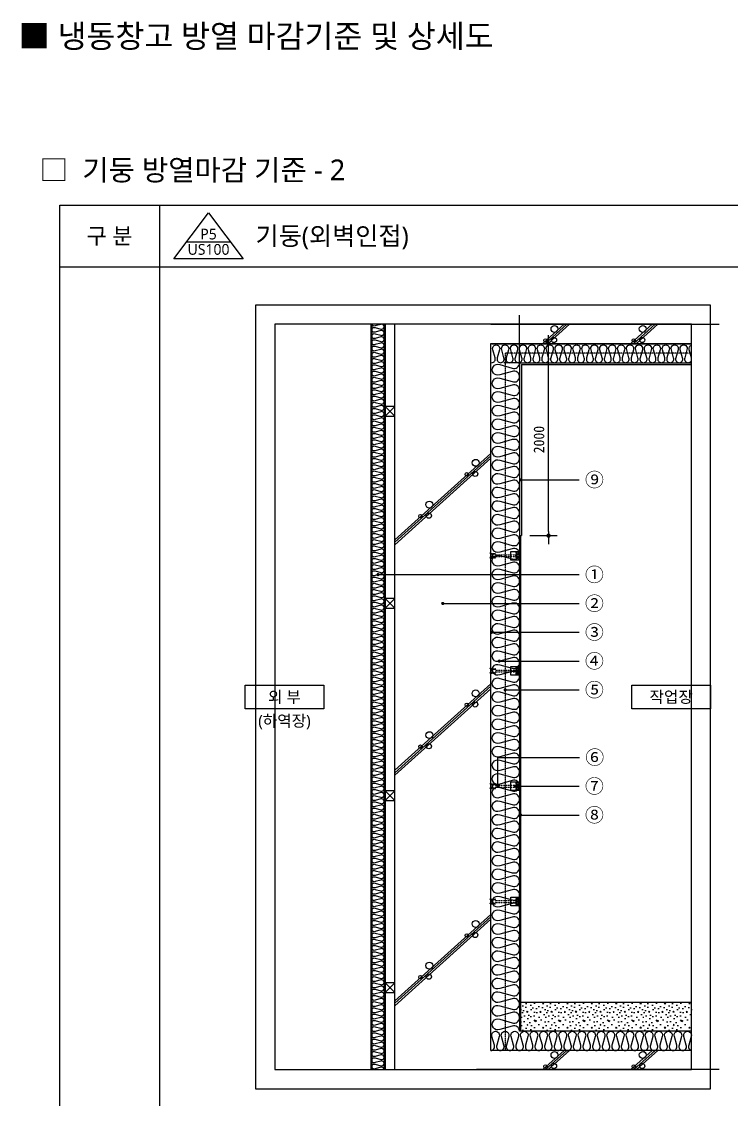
# Model space of a CAD drawing. Header units: millimetres. Extents: x 1008970 to 1091919, y 939088 to 948574.
# Drawn here: x 1076285 to 1079633, y 943494 to 948574 of the extents above; entities that cross this region are included whole.
import ezdxf
from ezdxf.enums import TextEntityAlignment as Align

# ---------------------------------------------------------------- set-up
doc = ezdxf.new("R2010")
doc.units = ezdxf.units.MM
doc.header["$LTSCALE"] = 5
doc.header["$MEASUREMENT"] = 0
doc.header["$PDSIZE"] = -10
doc.linetypes.add('HIDDEN', pattern=[0.375, 0.25, -0.125])
doc.linetypes.add('JIS_02_0.7', pattern=[1.35, 0.75, -0.6])
doc.layers.get('0').update_dxf_attribs({"linetype": 'CONTINUOUS'})
doc.layers.get('Defpoints').update_dxf_attribs({"color": 153, "linetype": 'CONTINUOUS'})
for name, color, linetype in [('0612_ACL WALL', 4, 'CONTINUOUS'), ('5TXT', 7, 'CONTINUOUS'), ('AA-AXIS-DIM7', 7, 'CONTINUOUS'), ('CON', 2, 'CONTINUOUS'), ('conc', 2, 'CONTINUOUS'), ('DIM', 7, 'CONTINUOUS'), ('FIN', 5, 'CONTINUOUS'), ('HATCH', 9, 'CONTINUOUS'), ('TEXT', 7, 'CONTINUOUS'), ('WALL3', 3, 'CONTINUOUS'), ('단열재', 11, 'CONTINUOUS'), ('볼트', 253, 'JIS_02_0.7')]:
    doc.layers.add(name, color=color, linetype=linetype)
doc.styles.add('MG', font='malgun.ttf')
doc.styles.add('돋움', font='')
doc.styles.add('맑은고딕', font='malgun.ttf')
doc.styles.add('한글', font='malgun.ttf')
doc.styles.get('돋움').set_extended_font_data('DotumChe')
doc.dimstyles.new('DIM_5', dxfattribs={"dimscale": 5, "dimtxt": 3, "dimasz": 1, "dimexe": 2, "dimexo": 2, "dimgap": 1, "dimtad": 1, "dimdec": 0, "dimzin": 0, "dimdsep": 46, "dimtxsty": 'MG', "dimblk1": 'DIMDOT', "dimblk2": 'DIMDOT', "dimsah": 1, "dimcen": 0.09, "dimdle": 2, "dimclrd": 7, "dimclre": 7, "dimclrt": 3, "dimadec": 0, "dimazin": 0, "dimtfac": 1, "dimtdec": 0, "dimtix": 1, "dimtmove": 2, "dimatfit": 3, "dimldrblk": 'DIMDOT', "dimfxl": 2, "dimtolj": 1, "dimtzin": 0, "dimarcsym": 0})
doc.dimstyles.new('SDIM', dxfattribs={"dimscale": 10, "dimtxt": 2.5, "dimasz": 1, "dimexe": 2, "dimexo": 2, "dimgap": 1, "dimtad": 1, "dimdsep": 46, "dimtxsty": '돋움', "dimblk1": '_RXDOT', "dimblk2": '_RXDOT', "dimsah": 1, "dimcen": 3, "dimclrd": 7, "dimclre": 7, "dimclrt": 3, "dimadec": 0, "dimazin": 0, "dimtfac": 1, "dimtix": 1, "dimtmove": 2, "dimatfit": 3, "dimfxl": 1, "dimtolj": 1, "dimtzin": 0, "dimarcsym": 0})

# ---------------------------------------------------------------- blocks, each defined once
blk = doc.blocks.new('zw$8367')
blk.add_line((1287, 5), (1287, 369))
blk.add_lwpolyline([(913, 374), (1287, 374), (1287, 0), (913, 0)], close=True)
at = {"layer": '볼트'}
for p, q in [((16, 292), (121, 284)), ((16, 268), (235, 268)), ((16, 106), (235, 106)), ((16, 82), (121, 90)), ((40, 243), (40, 131)), ((121, 284), (235, 284)), ((121, 203), (121, 171)), ((121, 90), (235, 90)), ((186, 106), (235, 106)), ((261, 228), (1125, 228)), ((261, 146), (1125, 146)), ((1125, 321), (1125, 53)), ((1125, 236), (1206, 236)), ((1125, 146), (1125, 228)), ((1125, 138), (1206, 138)), ((1133, 329), (1279, 329)), ((1133, 45), (1279, 45)), ((1141, 329), (1141, 45)), ((1157, 329), (1157, 45)), ((1173, 329), (1173, 45)), ((1190, 329), (1190, 45)), ((1206, 329), (1206, 45)), ((1206, 232), (1279, 232)), ((1206, 142), (1279, 142)), ((1287, 321), (1287, 240)), ((1287, 134), (1287, 53))]:
    blk.add_line(p, q, dxfattribs=at)
for centre, radius, start, end in [((16, 276), 16.2, 90, 165.5225), ((16, 284), 16.2, 194.4775, 270), ((16, 90), 16.2, 90, 165.5225), ((16, 98), 16.2, 194.4775, 270), ((64, 243), 24.3, 78.463, 180), ((64, 131), 24.3, 180, 281.537), ((56, 203), 64.9, 0, 78.463), ((56, 171), 64.9, 281.537, 0), ((186, 203), 64.9, 33.0557, 180), ((186, 171), 64.9, 180, 326.9443), ((235, 276), 8.11, 0, 90), ((235, 276), 8.11, 270, 0), ((235, 98), 8.11, 0, 90), ((235, 98), 8.11, 270, 0), ((261, 252), 24.3, 213.0557, 270), ((261, 122), 24.3, 90, 146.9443), ((1133, 321), 8.11, 90, 180), ((1133, 53), 8.11, 180, 270), ((1279, 321), 8.11, 0, 90), ((1279, 240), 8.11, 270, 0), ((1279, 134), 8.11, 0, 90), ((1279, 53), 8.11, 270, 0)]:
    blk.add_arc(centre, radius, start, end, dxfattribs=at)
blk = doc.blocks.new('DIMDOT')
at = {"linetype": 'Continuous'}
blk.add_line((-2, 0), (2, 0), dxfattribs=at)
for radius in [0.5, 0.25]:
    blk.add_circle((0, 0), radius, dxfattribs=at)
blk = doc.blocks.new('_RXDOT')
at = {"color": 0, "linetype": 'ByBlock'}
blk.add_line((-1, 0), (2, 0), dxfattribs=at)
at = {"color": 0, "linetype": 'ByBlock', "const_width": 0.5}
blk.add_lwpolyline([(-0.25, 0, 1), (0.25, 0, 1)], format="xyb", close=True, dxfattribs=at)
blk = doc.blocks.new('*D16')
at = {"layer": 'Defpoints', "color": 0, "transparency": 16777216}
for p in [(1078642.4, 947056.8), (1078770.1, 947056.8), (1078642.4, 946151.3)]:
    blk.add_point(p, dxfattribs=at)
at = {"layer": 'DIM', "color": 7, "lineweight": -2, "transparency": 16777216}
for p, q in [((1078682.4, 947056.8), (1078810.1, 947056.8)), ((1078770.1, 946171.3), (1078770.1, 947036.8)), ((1078682.4, 946151.3), (1078810.1, 946151.3))]:
    blk.add_line(p, q, dxfattribs=at)
at = {"layer": 'DIM', "color": 7, "lineweight": -2, "transparency": 16777216, "xscale": 20, "yscale": 20, "zscale": 20}
for p, rotation in [((1078770.1, 947056.8), 90), ((1078770.1, 946151.3), 270)]:
    blk.add_blockref('_RXDOT', p, dxfattribs=dict(at, rotation=rotation))
at = {"layer": 'DIM', "color": 3, "transparency": 16777216, "insert": (1078725.1, 946604), "char_height": 50, "attachment_point": 5, "rotation": 90, "style": '돋움'}
blk.add_mtext('\\A1;2000', dxfattribs=at)

msp = doc.modelspace()

# ---------------------------------------------------------------- hatches: boundary and pattern name
at = {"layer": 'HATCH'}
h = msp.add_hatch(dxfattribs=at)
h.set_pattern_fill('CONC', color=256, scale=4.527328)
h.set_pattern_definition([(0, (1069212.57, 997929.28), (0, 114.99414), [0, -114.99414]), (0, (1069213.72, 997889.03), (0, 114.99414), [0, -114.99414]), (0, (1069217.17, 997951.13), (0, 114.99414), [0, -114.99414]), (338.1986, (1069157.369, 997915.479), (344.9824405, -114.994126), [12.38521, -606.87718]), (216.8699, (1069168.868, 997910.879), (344.9824, 229.988287), [5.7497, -569.22098]), (130.6013, (1069164.268, 997907.429), (574.9707303, -689.9647053), [10.60188, -1049.59162]), (206.5651, (1069126.32, 997893.63), (-114.99404, -114.994287), [2.57138, -254.56332]), (326.3099, (1069124.02, 997892.48), (229.988222, -114.99429), [4.14623, -410.4711]), (108.4349, (1069127.47, 997890.18), (-114.993953, 229.988323), [3.63646, -360.00697]), (225, (1069199.92, 997882.13), (-2e-14, -114.99417), [4.87874, -157.74746]), (0, (1069196.47, 997878.68), (114.99414, 114.99414), [6.89965, -108.0945]), (135, (1069203.37, 997878.68), (-114.99417, 8e-15), [4.87874, -157.74746]), (251.5651, (1069186.117, 997955.727), (114.993953, 229.988323), [3.63646, -360.00697]), (0, (1069184.97, 997952.28), (114.99414, 114.99414), [5.7497, -109.24443]), (143.1301, (1069190.717, 997952.277), (-344.9824, 229.988287), [5.7497, -569.22098]), (213.6901, (1069125.17, 997956.876), (229.988222, 114.99429), [4.14623, -410.4711]), (341.5651, (1069121.72, 997954.577), (-229.988323, 114.993953), [7.27292, -356.3705]), (126.8699, (1069128.62, 997952.277), (229.988287, -344.9824), [5.7497, -569.22098]), (0, (1069158.52, 997952.28), (0, 114.99414), [0, -114.99414]), (0, (1069127.47, 997922.38), (0, 114.99414), [0, -114.99414]), (0, (1069159.67, 997879.83), (0, 114.99414), [0, -114.99414]), (0, (1069190.72, 997915.48), (0, 114.99414), [0, -114.99414]), (0, (1069157.37, 997935.03), (0, 114.99414), [0, -114.99414]), (0, (1069132.07, 997938.48), (0, 114.99414), [0, -114.99414]), (0, (1069142.42, 997931.58), (0, 114.99414), [0, -114.99414]), (0, (1069137.82, 997903.98), (0, 114.99414), [0, -114.99414]), (0, (1069110.22, 997908.58), (0, 114.99414), [0, -114.99414]), (0, (1069111.37, 997935.03), (0, 114.99414), [0, -114.99414]), (0, (1069107.92, 997960.33), (0, 114.99414), [0, -114.99414]), (0, (1069143.57, 997964.93), (0, 114.99414), [0, -114.99414]), (0, (1069168.87, 997969.53), (0, 114.99414), [0, -114.99414]), (0, (1069209.12, 997964.93), (0, 114.99414), [0, -114.99414]), (0, (1069181.52, 997929.28), (0, 114.99414), [0, -114.99414]), (0, (1069170.02, 997949.98), (0, 114.99414), [0, -114.99414]), (0, (1069179.22, 997894.78), (0, 114.99414), [0, -114.99414]), (0, (1069144.72, 997889.03), (0, 114.99414), [0, -114.99414]), (0, (1069179.22, 997863.73), (0, 114.99414), [0, -114.99414]), (0, (1069141.27, 997870.63), (0, 114.99414), [0, -114.99414]), (0, (1069104.47, 997867.18), (0, 114.99414), [0, -114.99414]), (0, (1069118.27, 997861.43), (0, 114.99414), [0, -114.99414]), (0, (1069119.42, 997877.53), (0, 114.99414), [0, -114.99414]), (0, (1069196.47, 997859.13), (0, 114.99414), [0, -114.99414]), (0, (1069210.27, 997906.28), (0, 114.99414), [0, -114.99414]), (0, (1069204.52, 997940.78), (0, 114.99414), [0, -114.99414]), (0, (1069151.62, 997857.98), (0, 114.99414), [0, -114.99414])])
h.paths.add_polyline_path([(1079443.776, 943951.005), (1079443.776, 943815.185), (1078637.912, 943815.185), (1078637.912, 943951.005)])

# ---------------------------------------------------------------- linework, layer by layer
for points in [[(1090336.528, 939179.201), (1076464.794, 939179.201), (1076464.794, 947708.687), (1090336.528, 947708.687)], [(1077338.97, 945446.935), (1077710.446, 945446.935), (1077710.446, 945334.455), (1077338.97, 945334.455)], [(1079162.847, 945446.935), (1079534.323, 945446.935), (1079534.323, 945334.455), (1079162.847, 945334.455)]]:
    msp.add_lwpolyline(points, close=True)
at = {"color": 6}
msp.add_lwpolyline([(1078502.092, 943724.638, 0.905, 0.905, 0), (1078502.092, 947052.224, 0.905, 0.905, 0), (1079443.776, 947052.224, 0.905, 0.905, 0)], format="xyseb", dxfattribs=at)
at = {"layer": '0612_ACL WALL', "linetype": 'ByBlock'}
for p, q in [((1077931.648, 947147.298), (1077931.648, 943634.092)), ((1077936.176, 947147.298), (1077936.176, 943634.092)), ((1077995.031, 947147.298), (1077995.031, 943634.092)), ((1077999.558, 947147.298), (1077999.558, 943634.092)), ((1079443.776, 943951.005), (1078637.912, 943951.005))]:
    msp.add_line(p, q, dxfattribs=at)
at = {"layer": '5TXT'}
for p, q in [((1076935.636, 947708.687), (1076935.636, 939179.201)), ((1076464.794, 947418.938), (1090336.528, 947418.938))]:
    msp.add_line(p, q, dxfattribs=at)
at = {"layer": 'CON', "ltscale": 5}
for p, q in [((1078044.832, 943634.092), (1078044.832, 947147.298)), ((1078497.565, 947056.752), (1079443.776, 947056.752)), ((1078497.565, 943724.638), (1078497.565, 947056.752)), ((1079443.776, 943724.638), (1078497.565, 943724.638))]:
    msp.add_line(p, q, dxfattribs=at)
at = {"layer": 'conc', "color": 3}
for p, q in [((1077999.558, 946759.674), (1078044.832, 946714.401)), ((1077999.558, 946714.401), (1078044.832, 946759.674)), ((1077999.558, 945854.208), (1078044.832, 945808.935)), ((1077999.558, 945808.935), (1078044.832, 945854.208)), ((1077999.558, 944948.743), (1078044.832, 944903.469)), ((1077999.558, 944903.469), (1078044.832, 944948.743)), ((1077999.558, 944043.277), (1078044.832, 943998.004)), ((1077999.558, 943998.004), (1078044.832, 944043.277))]:
    msp.add_line(p, q, dxfattribs=at)
for points in [[(1077999.558, 946714.401), (1078044.832, 946714.401), (1078044.832, 946759.674), (1077999.558, 946759.674)], [(1077999.558, 945808.935), (1078044.832, 945808.935), (1078044.832, 945854.208), (1077999.558, 945854.208)], [(1077999.558, 944903.469), (1078044.832, 944903.469), (1078044.832, 944948.743), (1077999.558, 944948.743)], [(1077999.558, 943998.004), (1078044.832, 943998.004), (1078044.832, 944043.277), (1077999.558, 944043.277)]]:
    msp.add_lwpolyline(points, close=True, dxfattribs=at)
at = {"layer": 'Defpoints'}
for p, q in [((1078633.384, 946966.205), (1078633.384, 947190.368)), ((1078497.565, 947147.298), (1079574.433, 947147.298)), ((1078633.384, 946966.205), (1078559.548, 946966.205)), ((1079574.433, 943634.092), (1078429.655, 943634.092))]:
    msp.add_line(p, q, dxfattribs=at)
at = {"layer": 'Defpoints', "color": 139}
for points in [[(1079534.323, 947237.845), (1077388.369, 947237.845), (1077388.369, 943543.545), (1079534.323, 943543.545)], [(1079443.776, 947147.298), (1077478.916, 947147.298), (1077478.916, 943634.092), (1079443.776, 943634.092)]]:
    msp.add_lwpolyline(points, close=True, dxfattribs=at)
at = {"layer": 'FIN'}
for p, q in [((1078642.439, 946957.15), (1079443.776, 946957.15)), ((1078642.439, 946957.15), (1078642.439, 946151.286)), ((1078633.368, 946151.286), (1078642.439, 946151.286))]:
    msp.add_line(p, q, dxfattribs=at)
at = {"layer": 'HATCH'}
for p, q in [((1078742.459, 947056.752), (1078843.066, 947147.298)), ((1078755.264, 947056.752), (1078855.871, 947147.298)), ((1078768.069, 947056.752), (1078868.677, 947147.298)), ((1079158.987, 947056.752), (1079259.594, 947147.298)), ((1079171.792, 947056.752), (1079272.399, 947147.298)), ((1079184.597, 947056.752), (1079285.204, 947147.298)), ((1078044.832, 946131.615), (1078497.565, 946539.074)), ((1078044.832, 946120.09), (1078497.565, 946527.55)), ((1078044.832, 946108.565), (1078497.565, 946516.025)), ((1078044.832, 945045.056), (1078497.565, 945452.515)), ((1078044.832, 945033.531), (1078497.565, 945440.991)), ((1078044.832, 945022.007), (1078497.565, 945429.466)), ((1078044.832, 943958.497), (1078497.565, 944365.957)), ((1078044.832, 943946.972), (1078497.565, 944354.432)), ((1078044.832, 943935.448), (1078497.565, 944342.907)), ((1078742.459, 943634.667), (1078843.066, 943725.214)), ((1078755.264, 943634.667), (1078855.871, 943725.214)), ((1078768.069, 943634.667), (1078868.677, 943725.214)), ((1079158.987, 943634.667), (1079259.594, 943725.214)), ((1079171.792, 943634.667), (1079272.399, 943725.214)), ((1079184.597, 943634.667), (1079285.204, 943725.214))]:
    msp.add_line(p, q, dxfattribs=at)
for centre, radius in [((1078798.069, 947125.57), 16.298), ((1079214.597, 947125.57), 16.298), ((1078755.631, 947071.331), 8.149), ((1078795.621, 947073.37), 12.224), ((1079172.159, 947071.331), 8.149), ((1079212.149, 947073.37), 12.224), ((1078426.957, 946494.297), 16.298), ((1078384.519, 946440.057), 8.149), ((1078424.509, 946442.096), 12.224), ((1078208.239, 946297.45), 16.298), ((1078165.801, 946243.211), 8.149), ((1078205.791, 946245.25), 12.224), ((1078426.957, 945407.738), 16.298), ((1078384.519, 945353.498), 8.149), ((1078424.509, 945355.537), 12.224), ((1078208.239, 945210.892), 16.298), ((1078165.801, 945156.652), 8.149), ((1078205.791, 945158.691), 12.224), ((1078426.957, 944321.179), 16.298), ((1078424.509, 944268.979), 12.224), ((1078384.519, 944266.94), 8.149), ((1078208.239, 944124.333), 16.298), ((1078165.801, 944070.094), 8.149), ((1078205.791, 944072.133), 12.224), ((1078798.069, 943703.485), 16.298), ((1079214.597, 943703.485), 16.298), ((1078755.631, 943649.246), 8.149), ((1078795.621, 943651.285), 12.224), ((1079172.159, 943649.246), 8.149), ((1079212.149, 943651.285), 12.224)]:
    msp.add_circle(centre, radius, dxfattribs=at)
at = {"layer": 'TEXT'}
msp.add_line((1077064.738, 947536.648), (1077268.468, 947536.648), dxfattribs=at)
msp.add_lwpolyline([(1077166.603, 947672.468), (1077329.587, 947455.157), (1077003.619, 947455.157)], close=True, dxfattribs=at)
at = {"layer": 'WALL3'}
msp.add_line((1078637.912, 946151.286), (1078637.912, 943815.185), dxfattribs=at)
at = {"layer": 'WALL3', "linetype": 'HIDDEN'}
msp.add_lwpolyline([(1079443.776, 947011.478), (1078565.474, 947011.478), (1078565.474, 943724.638)], dxfattribs=at)
at = {"layer": '단열재'}
for p, q in [((1078633.384, 946966.205), (1078633.384, 943815.185)), ((1078633.384, 946966.205), (1079443.776, 946966.205)), ((1079443.776, 943815.185), (1078633.384, 943815.185)), ((1078542.838, 943724.638), (1078497.565, 943724.638))]:
    msp.add_line(p, q, dxfattribs=at)
at = {"layer": '단열재', "color": 9}
msp.add_lwpolyline([(1077995.031, 943634.092, 0.52485566), (1077979.081, 943645.098), (1077952.126, 943637.799, -1.44919786), (1077952.126, 943659.811), (1077979.081, 943652.513, 0.52485566), (1077995.031, 943663.519, 0.52485566), (1077979.081, 943674.525), (1077952.126, 943667.227, -1.44919786), (1077952.126, 943689.239), (1077979.081, 943681.941, 0.52485566), (1077995.031, 943692.947, 0.52485566), (1077979.081, 943703.953), (1077952.126, 943696.655, -1.44919786), (1077952.126, 943718.667), (1077979.081, 943711.369, 0.52485566), (1077995.031, 943722.374, 0.52485566), (1077979.081, 943733.38), (1077952.126, 943726.082, -1.44919786), (1077952.126, 943748.094), (1077979.081, 943740.796, 0.52485566), (1077995.031, 943751.802, 0.52485566), (1077979.081, 943762.808), (1077952.126, 943755.51, -1.44919786), (1077952.126, 943777.522), (1077979.081, 943770.224, 0.52485566), (1077995.031, 943781.23, 0.52485566), (1077979.081, 943792.236), (1077952.126, 943784.938, -1.44919786), (1077952.126, 943806.949), (1077979.081, 943799.651, 0.52485566), (1077995.031, 943810.657, 0.52485566), (1077979.081, 943821.663), (1077952.126, 943814.365, -1.44919786), (1077952.126, 943836.377), (1077979.081, 943829.079, 0.52485566), (1077995.031, 943840.085, 0.52485566), (1077979.081, 943851.091), (1077952.126, 943843.793, -1.44919786), (1077952.126, 943865.805), (1077979.081, 943858.507, 0.52485566), (1077995.031, 943869.513, 0.52485566), (1077979.081, 943880.519), (1077952.126, 943873.221, -1.44919786), (1077952.126, 943895.232), (1077979.081, 943887.934, 0.52485566), (1077995.031, 943898.94, 0.52485566), (1077979.081, 943909.946), (1077952.126, 943902.648, -1.44919786), (1077952.126, 943924.66), (1077979.081, 943917.362, 0.52485566), (1077995.031, 943928.368, 0.52485566), (1077979.081, 943939.374), (1077952.126, 943932.076, -1.44919786), (1077952.126, 943954.088), (1077979.081, 943946.79, 0.52485566), (1077995.031, 943957.796, 0.52485566), (1077979.081, 943968.801), (1077952.126, 943961.503, -1.44919786), (1077952.126, 943983.515), (1077979.081, 943976.217, 0.52485566), (1077995.031, 943987.223, 0.52485566), (1077979.081, 943998.229), (1077952.126, 943990.931, -1.44919786), (1077952.126, 944012.943), (1077979.081, 944005.645, 0.52485566), (1077995.031, 944016.651, 0.52485566), (1077979.081, 944027.657), (1077952.126, 944020.359, -1.44919786), (1077952.126, 944042.371), (1077979.081, 944035.073, 0.52485566), (1077995.031, 944046.078, 0.52485566), (1077979.081, 944057.084), (1077952.126, 944049.786, -1.44919786), (1077952.126, 944071.798), (1077979.081, 944064.5, 0.52485566), (1077995.031, 944075.506, 0.52485566), (1077979.081, 944086.512), (1077952.126, 944079.214, -1.44919786), (1077952.126, 944101.226), (1077979.081, 944093.928, 0.52485566), (1077995.031, 944104.934, 0.52485566), (1077979.081, 944115.94), (1077952.126, 944108.642, -1.44919786), (1077952.126, 944130.653), (1077979.081, 944123.355, 0.52485566), (1077995.031, 944134.361, 0.52485566), (1077979.081, 944145.367), (1077952.126, 944138.069, -1.44919786), (1077952.126, 944160.081), (1077979.081, 944152.783, 0.52485566), (1077995.031, 944163.789, 0.52485566), (1077979.081, 944174.795), (1077952.126, 944167.497, -1.44919786), (1077952.126, 944189.509), (1077979.081, 944182.211, 0.52485566), (1077995.031, 944193.217, 0.52485566), (1077979.081, 944204.223), (1077952.126, 944196.924, -1.44919786), (1077952.126, 944218.936), (1077979.081, 944211.638, 0.52485566), (1077995.031, 944222.644, 0.52485566), (1077979.081, 944233.65), (1077952.126, 944226.352, -1.44919786), (1077952.126, 944248.364), (1077979.081, 944241.066, 0.52485566), (1077995.031, 944252.072, 0.52485566), (1077979.081, 944263.078), (1077952.126, 944255.78, -1.44919786), (1077952.126, 944277.792), (1077979.081, 944270.494, 0.52485566), (1077995.031, 944281.5, 0.52485566), (1077979.081, 944292.505), (1077952.126, 944285.207, -1.44919786), (1077952.126, 944307.219), (1077979.081, 944299.921, 0.52485566), (1077995.031, 944310.927, 0.52485566), (1077979.081, 944321.933), (1077952.126, 944314.635, -1.44919786), (1077952.126, 944336.647), (1077979.081, 944329.349, 0.52485566), (1077995.031, 944340.355, 0.52485566), (1077979.081, 944351.361), (1077952.126, 944344.063, -1.44919786), (1077952.126, 944366.075), (1077979.081, 944358.776, 0.52485566), (1077995.031, 944369.782, 0.52485566), (1077979.081, 944380.788), (1077952.126, 944373.49, -1.44919786), (1077952.126, 944395.502), (1077979.081, 944388.204, 0.52485566), (1077995.031, 944399.21, 0.52485566), (1077979.081, 944410.216), (1077952.126, 944402.918, -1.44919786), (1077952.126, 944424.93), (1077979.081, 944417.632, 0.52485566), (1077995.031, 944428.638, 0.52485566), (1077979.081, 944439.644), (1077952.126, 944432.346, -1.44919786), (1077952.126, 944454.357), (1077979.081, 944447.059, 0.52485566), (1077995.031, 944458.065, 0.52485566), (1077979.081, 944469.071), (1077952.126, 944461.773, -1.44919786), (1077952.126, 944483.785), (1077979.081, 944476.487, 0.52485566), (1077995.031, 944487.493, 0.52485566), (1077979.081, 944498.499), (1077952.126, 944491.201, -1.44919786), (1077952.126, 944513.213), (1077979.081, 944505.915, 0.52485566), (1077995.031, 944516.921, 0.52485566), (1077979.081, 944527.927), (1077952.126, 944520.628, -1.44919786), (1077952.126, 944542.64), (1077979.081, 944535.342, 0.52485566), (1077995.031, 944546.348, 0.52485566), (1077979.081, 944557.354), (1077952.126, 944550.056, -1.44919786), (1077952.126, 944572.068), (1077979.081, 944564.77, 0.52485566), (1077995.031, 944575.776, 0.52485566), (1077979.081, 944586.782), (1077952.126, 944579.484, -1.44919786), (1077952.126, 944601.496), (1077979.081, 944594.198, 0.52485566), (1077995.031, 944605.203, 0.52485566), (1077979.081, 944616.209), (1077952.126, 944608.911, -1.44919786), (1077952.126, 944630.923), (1077979.081, 944623.625, 0.52485566), (1077995.031, 944634.631, 0.52485566), (1077979.081, 944645.637), (1077952.126, 944638.339, -1.44919786), (1077952.126, 944660.351), (1077979.081, 944653.053, 0.52485566), (1077995.031, 944664.059, 0.52485566), (1077979.081, 944675.065), (1077952.126, 944667.767, -1.44919786), (1077952.126, 944689.778), (1077979.081, 944682.48, 0.52485566), (1077995.031, 944693.486, 0.52485566), (1077979.081, 944704.492), (1077952.126, 944697.194, -1.44919786), (1077952.126, 944719.206), (1077979.081, 944711.908, 0.52485566), (1077995.031, 944722.914, 0.52485566), (1077979.081, 944733.92), (1077952.126, 944726.622, -1.44919786), (1077952.126, 944748.634), (1077979.081, 944741.336, 0.52485566), (1077995.031, 944752.342, 0.52485566), (1077979.081, 944763.348), (1077952.126, 944756.05, -1.44919786), (1077952.126, 944778.061), (1077979.081, 944770.763, 0.52485566), (1077995.031, 944781.769, 0.52485566), (1077979.081, 944792.775), (1077952.126, 944785.477, -1.44919786), (1077952.126, 944807.489), (1077979.081, 944800.191, 0.52485566), (1077995.031, 944811.197, 0.52485566), (1077979.081, 944822.203), (1077952.126, 944814.905, -1.44919786), (1077952.126, 944836.917), (1077979.081, 944829.619, 0.52485566), (1077995.031, 944840.625, 0.52485566), (1077979.081, 944851.63), (1077952.126, 944844.332, -1.44919786), (1077952.126, 944866.344), (1077979.081, 944859.046, 0.52485566), (1077995.031, 944870.052, 0.52485566), (1077979.081, 944881.058), (1077952.126, 944873.76, -1.44919786), (1077952.126, 944895.772), (1077979.081, 944888.474, 0.52485566), (1077995.031, 944899.48, 0.52485566), (1077979.081, 944910.486), (1077952.126, 944903.188, -1.44919786), (1077952.126, 944925.2), (1077979.081, 944917.902, 0.52485566), (1077995.031, 944928.907, 0.52485566), (1077979.081, 944939.913), (1077952.126, 944932.615, -1.44919786), (1077952.126, 944954.627), (1077979.081, 944947.329, 0.52485566), (1077995.031, 944958.335, 0.52485566), (1077979.081, 944969.341), (1077952.126, 944962.043, -1.44919786), (1077952.126, 944984.055), (1077979.081, 944976.757, 0.52485566), (1077995.031, 944987.763, 0.52485566), (1077979.081, 944998.769), (1077952.126, 944991.471, -1.44919786), (1077952.126, 945013.482), (1077979.081, 945006.184, 0.52485566), (1077995.031, 945017.19, 0.52485566), (1077979.081, 945028.196), (1077952.126, 945020.898, -1.44919786), (1077952.126, 945042.91), (1077979.081, 945035.612, 0.52485566), (1077995.031, 945046.618, 0.52485566), (1077979.081, 945057.624), (1077952.126, 945050.326, -1.44919786), (1077952.126, 945072.338), (1077979.081, 945065.04, 0.52485566), (1077995.031, 945076.046, 0.52485566), (1077979.081, 945087.052), (1077952.126, 945079.753, -1.44919786), (1077952.126, 945101.765), (1077979.081, 945094.467, 0.52485566), (1077995.031, 945105.473, 0.52485566), (1077979.081, 945116.479), (1077952.126, 945109.181, -1.44919786), (1077952.126, 945131.193), (1077979.081, 945123.895, 0.52485566), (1077995.031, 945134.901, 0.52485566), (1077979.081, 945145.907), (1077952.126, 945138.609, -1.44919786), (1077952.126, 945160.621), (1077979.081, 945153.323, 0.52485566), (1077995.031, 945164.329, 0.52485566), (1077979.081, 945175.334), (1077952.126, 945168.036, -1.44919786), (1077952.126, 945190.048), (1077979.081, 945182.75, 0.52485566), (1077995.031, 945193.756, 0.52485566), (1077979.081, 945204.762), (1077952.126, 945197.464, -1.44919786), (1077952.126, 945219.476), (1077979.081, 945212.178, 0.52485566), (1077995.031, 945223.184, 0.52485566), (1077979.081, 945234.19), (1077952.126, 945226.892, -1.44919786), (1077952.126, 945248.904), (1077979.081, 945241.605, 0.52485566), (1077995.031, 945252.611, 0.52485566), (1077979.081, 945263.617), (1077952.126, 945256.319, -1.44919786), (1077952.126, 945278.331), (1077979.081, 945271.033, 0.52485566), (1077995.031, 945282.039, 0.52485566), (1077979.081, 945293.045), (1077952.126, 945285.747, -1.44919786), (1077952.126, 945307.759), (1077979.081, 945300.461, 0.52485566), (1077995.031, 945311.467, 0.52485566), (1077979.081, 945322.473), (1077952.126, 945315.175, -1.44919786), (1077952.126, 945337.186), (1077979.081, 945329.888, 0.52485566), (1077995.031, 945340.894, 0.52485566), (1077979.081, 945351.9), (1077952.126, 945344.602, -1.44919786), (1077952.126, 945366.614), (1077979.081, 945359.316, 0.52485566), (1077995.031, 945370.322, 0.52485566), (1077979.081, 945381.328), (1077952.126, 945374.03, -1.44919786), (1077952.126, 945396.042), (1077979.081, 945388.744, 0.52485566), (1077995.031, 945399.75, 0.52485566), (1077979.081, 945410.756), (1077952.126, 945403.457, -1.44919786), (1077952.126, 945425.469), (1077979.081, 945418.171, 0.52485566), (1077995.031, 945429.177, 0.52485566), (1077979.081, 945440.183), (1077952.126, 945432.885, -1.44919786), (1077952.126, 945454.897), (1077979.081, 945447.599, 0.52485566), (1077995.031, 945458.605, 0.52485566), (1077979.081, 945469.611), (1077952.126, 945462.313, -1.44919786), (1077952.126, 945484.325), (1077979.081, 945477.027, 0.52485566), (1077995.031, 945488.032, 0.52485566), (1077979.081, 945499.038), (1077952.126, 945491.74, -1.44919786), (1077952.126, 945513.752), (1077979.081, 945506.454, 0.52485566), (1077995.031, 945517.46, 0.52485566), (1077979.081, 945528.466), (1077952.126, 945521.168, -1.44919786), (1077952.126, 945543.18), (1077979.081, 945535.882, 0.52485566), (1077995.031, 945546.888, 0.52485566), (1077979.081, 945557.894), (1077952.126, 945550.596, -1.44919786), (1077952.126, 945572.607), (1077979.081, 945565.309, 0.52485566), (1077995.031, 945576.315, 0.52485566), (1077979.081, 945587.321), (1077952.126, 945580.023, -1.44919786), (1077952.126, 945602.035), (1077979.081, 945594.737, 0.52485566), (1077995.031, 945605.743, 0.52485566), (1077979.081, 945616.749), (1077952.126, 945609.451, -1.44919786), (1077952.126, 945631.463), (1077979.081, 945624.165, 0.52485566), (1077995.031, 945635.171, 0.52485566), (1077979.081, 945646.177), (1077952.126, 945638.879, -1.44919786), (1077952.126, 945660.89), (1077979.081, 945653.592, 0.52485566), (1077995.031, 945664.598, 0.52485566), (1077979.081, 945675.604), (1077952.126, 945668.306, -1.44919786), (1077952.126, 945690.318), (1077979.081, 945683.02, 0.52485566), (1077995.031, 945694.026, 0.52485566), (1077979.081, 945705.032), (1077952.126, 945697.734, -1.44919786), (1077952.126, 945719.746), (1077979.081, 945712.448, 0.52485566), (1077995.031, 945723.454, 0.52485566), (1077979.081, 945734.459), (1077952.126, 945727.161, -1.44919786), (1077952.126, 945749.173), (1077979.081, 945741.875, 0.52485566), (1077995.031, 945752.881, 0.52485566), (1077979.081, 945763.887), (1077952.126, 945756.589, -1.44919786), (1077952.126, 945778.601), (1077979.081, 945771.303, 0.52485566), (1077995.031, 945782.309, 0.52485566), (1077979.081, 945793.315), (1077952.126, 945786.017, -1.44919786), (1077952.126, 945808.029), (1077979.081, 945800.731, 0.52485566), (1077995.031, 945811.736, 0.52485566), (1077979.081, 945822.742), (1077952.126, 945815.444, -1.44919786), (1077952.126, 945837.456), (1077979.081, 945830.158, 0.52485566), (1077995.031, 945841.164, 0.52485566), (1077979.081, 945852.17), (1077952.126, 945844.872, -1.44919786), (1077952.126, 945866.884), (1077979.081, 945859.586, 0.52485566), (1077995.031, 945870.592, 0.52485566), (1077979.081, 945881.598), (1077952.126, 945874.3, -1.44919786), (1077952.126, 945896.311), (1077979.081, 945889.013, 0.52485566), (1077995.031, 945900.019, 0.52485566), (1077979.081, 945911.025), (1077952.126, 945903.727, -1.44919786), (1077952.126, 945925.739), (1077979.081, 945918.441, 0.52485566), (1077995.031, 945929.447, 0.52485566), (1077979.081, 945940.453), (1077952.126, 945933.155, -1.44919786), (1077952.126, 945955.167), (1077979.081, 945947.869, 0.52485566), (1077995.031, 945958.875, 0.52485566), (1077979.081, 945969.881), (1077952.126, 945962.582, -1.44919786), (1077952.126, 945984.594), (1077979.081, 945977.296, 0.52485566), (1077995.031, 945988.302, 0.52485566), (1077979.081, 945999.308), (1077952.126, 945992.01, -1.44919786), (1077952.126, 946014.022), (1077979.081, 946006.724, 0.52485566), (1077995.031, 946017.73, 0.52485566), (1077979.081, 946028.736), (1077952.126, 946021.438, -1.44919786), (1077952.126, 946043.45), (1077979.081, 946036.152, 0.52485566), (1077995.031, 946047.158, 0.52485566), (1077979.081, 946058.163), (1077952.126, 946050.865, -1.44919786), (1077952.126, 946072.877), (1077979.081, 946065.579, 0.52485566), (1077995.031, 946076.585, 0.52485566), (1077979.081, 946087.591), (1077952.126, 946080.293, -1.44919786), (1077952.126, 946102.305), (1077979.081, 946095.007, 0.52485566), (1077995.031, 946106.013, 0.52485566), (1077979.081, 946117.019), (1077952.126, 946109.721, -1.44919786), (1077952.126, 946131.733), (1077979.081, 946124.434, 0.52485566), (1077995.031, 946135.44, 0.52485566), (1077979.081, 946146.446), (1077952.126, 946139.148, -1.44919786), (1077952.126, 946161.16), (1077979.081, 946153.862, 0.52485566), (1077995.031, 946164.868, 0.52485566), (1077979.081, 946175.874), (1077952.126, 946168.576, -1.44919786), (1077952.126, 946190.588), (1077979.081, 946183.29, 0.52485566), (1077995.031, 946194.296, 0.52485566), (1077979.081, 946205.302), (1077952.126, 946198.004, -1.44919786), (1077952.126, 946220.015), (1077979.081, 946212.717, 0.52485566), (1077995.031, 946223.723, 0.52485566), (1077979.081, 946234.729), (1077952.126, 946227.431, -1.44919786), (1077952.126, 946249.443), (1077979.081, 946242.145, 0.52485566), (1077995.031, 946253.151, 0.52485566), (1077979.081, 946264.157), (1077952.126, 946256.859, -1.44919786), (1077952.126, 946278.871), (1077979.081, 946271.573, 0.52485566), (1077995.031, 946282.579, 0.52485566), (1077979.081, 946293.585), (1077952.126, 946286.286, -1.44919786), (1077952.126, 946308.298), (1077979.081, 946301, 0.52485566), (1077995.031, 946312.006, 0.52485566), (1077979.081, 946323.012), (1077952.126, 946315.714, -1.44919786), (1077952.126, 946337.726), (1077979.081, 946330.428, 0.52485566), (1077995.031, 946341.434, 0.52485566), (1077979.081, 946352.44), (1077952.126, 946345.142, -1.44919786), (1077952.126, 946367.154), (1077979.081, 946359.856, 0.52485566), (1077995.031, 946370.861, 0.52485566), (1077979.081, 946381.867), (1077952.126, 946374.569, -1.44919786), (1077952.126, 946396.581), (1077979.081, 946389.283, 0.52485566), (1077995.031, 946400.289, 0.52485566), (1077979.081, 946411.295), (1077952.126, 946403.997, -1.44919786), (1077952.126, 946426.009), (1077979.081, 946418.711, 0.52485566), (1077995.031, 946429.717, 0.52485566), (1077979.081, 946440.723), (1077952.126, 946433.425, -1.44919786), (1077952.126, 946455.436), (1077979.081, 946448.138, 0.52485566), (1077995.031, 946459.144, 0.52485566), (1077979.081, 946470.15), (1077952.126, 946462.852, -1.44919786), (1077952.126, 946484.864), (1077979.081, 946477.566, 0.52485566), (1077995.031, 946488.572, 0.52485566), (1077979.081, 946499.578), (1077952.126, 946492.28, -1.44919786), (1077952.126, 946514.292), (1077979.081, 946506.994, 0.52485566), (1077995.031, 946518, 0.52485566), (1077979.081, 946529.006), (1077952.126, 946521.708, -1.44919786), (1077952.126, 946543.719), (1077979.081, 946536.421, 0.52485566), (1077995.031, 946547.427, 0.52485566), (1077979.081, 946558.433), (1077952.126, 946551.135, -1.44919786), (1077952.126, 946573.147), (1077979.081, 946565.849, 0.52485566), (1077995.031, 946576.855, 0.52485566), (1077979.081, 946587.861), (1077952.126, 946580.563, -1.44919786), (1077952.126, 946602.575), (1077979.081, 946595.277, 0.52485566), (1077995.031, 946606.283, 0.52485566), (1077979.081, 946617.288), (1077952.126, 946609.99, -1.44919786), (1077952.126, 946632.002), (1077979.081, 946624.704, 0.52485566), (1077995.031, 946635.71, 0.52485566), (1077979.081, 946646.716), (1077952.126, 946639.418, -1.44919786), (1077952.126, 946661.43), (1077979.081, 946654.132, 0.52485566), (1077995.031, 946665.138, 0.52485566), (1077979.081, 946676.144), (1077952.126, 946668.846, -1.44919786), (1077952.126, 946690.858), (1077979.081, 946683.56, 0.52485566), (1077995.031, 946694.565, 0.52485566), (1077979.081, 946705.571), (1077952.126, 946698.273, -1.44919786), (1077952.126, 946720.285), (1077979.081, 946712.987, 0.52485566), (1077995.031, 946723.993, 0.52485566), (1077979.081, 946734.999), (1077952.126, 946727.701, -1.44919786), (1077952.126, 946749.713), (1077979.081, 946742.415, 0.52485566), (1077995.031, 946753.421, 0.52485566), (1077979.081, 946764.427), (1077952.126, 946757.129, -1.44919786), (1077952.126, 946779.14), (1077979.081, 946771.842, 0.52485566), (1077995.031, 946782.848, 0.52485566), (1077979.081, 946793.854), (1077952.126, 946786.556, -1.44919786), (1077952.126, 946808.568), (1077979.081, 946801.27, 0.52485566), (1077995.031, 946812.276, 0.52485566), (1077979.081, 946823.282), (1077952.126, 946815.984, -1.44919786), (1077952.126, 946837.996), (1077979.081, 946830.698, 0.52485566), (1077995.031, 946841.704, 0.52485566), (1077979.081, 946852.71), (1077952.126, 946845.411, -1.44919786), (1077952.126, 946867.423), (1077979.081, 946860.125, 0.52485566), (1077995.031, 946871.131, 0.52485566), (1077979.081, 946882.137), (1077952.126, 946874.839, -1.44919786), (1077952.126, 946896.851), (1077979.081, 946889.553, 0.52485566), (1077995.031, 946900.559, 0.52485566), (1077979.081, 946911.565), (1077952.126, 946904.267, -1.44919786), (1077952.126, 946926.279), (1077979.081, 946918.981, 0.52485566), (1077995.031, 946929.987, 0.52485566), (1077979.081, 946940.992), (1077952.126, 946933.694, -1.44919786), (1077952.126, 946955.706), (1077979.081, 946948.408, 0.52485566), (1077995.031, 946959.414, 0.52485566), (1077979.081, 946970.42), (1077952.126, 946963.122, -1.44919786), (1077952.126, 946985.134), (1077979.081, 946977.836, 0.52485566), (1077995.031, 946988.842, 0.52485566), (1077979.081, 946999.848), (1077952.126, 946992.55, -1.44919786), (1077952.126, 947014.562), (1077979.081, 947007.263, 0.52485566), (1077995.031, 947018.269, 0.52485566), (1077979.081, 947029.275), (1077952.126, 947021.977, -1.44919786), (1077952.126, 947043.989), (1077979.081, 947036.691, 0.52485566), (1077995.031, 947047.697, 0.52485566), (1077979.081, 947058.703), (1077952.126, 947051.405, -1.44919786), (1077952.126, 947073.417), (1077979.081, 947066.119, 0.52485566), (1077995.031, 947077.125, 0.52485566), (1077979.081, 947088.131), (1077952.126, 947080.833, -1.44919786), (1077952.126, 947102.844), (1077979.081, 947095.546, 0.52485566), (1077995.031, 947106.552, 0.52485566), (1077979.081, 947117.558), (1077952.126, 947110.26, -1.44919786), (1077952.126, 947132.272), (1077979.081, 947124.974, 0.52485566), (1077995.031, 947135.98, 0.52485566), (1077979.081, 947146.986), (1077952.126, 947139.688, -0.43492395), (1077936.676, 947147.298, -0.43492395)], format="xyb", dxfattribs=at)
at = {"layer": '단열재'}
for points in [[(1078502.092, 946966.205, 0.52485566), (1078517.839, 946989.026), (1078507.397, 947027.593, -1.44919786), (1078538.891, 947027.593), (1078528.449, 946989.026, 0.52485566), (1078544.196, 946966.205, 0.52485566), (1078559.943, 946989.026), (1078549.501, 947027.593, -1.44919786), (1078580.995, 947027.593), (1078570.553, 946989.026, 0.52485566), (1078586.3, 946966.205, 0.52485566), (1078602.047, 946989.026), (1078591.605, 947027.593, -1.44919786), (1078623.099, 947027.593), (1078612.657, 946989.026, 0.52485566), (1078628.404, 946966.205, 0.52485566), (1078644.151, 946989.026), (1078633.709, 947027.593, -1.44919786), (1078665.203, 947027.593), (1078654.762, 946989.026, 0.52485566), (1078670.508, 946966.205, 0.52485566), (1078686.255, 946989.026), (1078675.814, 947027.593, -1.44919786), (1078707.307, 947027.593), (1078696.866, 946989.026, 0.52485566), (1078712.613, 946966.205, 0.52485566), (1078728.36, 946989.026), (1078717.918, 947027.593, -1.44919786), (1078749.412, 947027.593), (1078738.97, 946989.026, 0.52485566), (1078754.717, 946966.205, 0.52485566), (1078770.464, 946989.026), (1078760.022, 947027.593, -1.44919786), (1078791.516, 947027.593), (1078781.074, 946989.026, 0.52485566), (1078796.821, 946966.205, 0.52485566), (1078812.568, 946989.026), (1078802.126, 947027.593, -1.44919786), (1078833.62, 947027.593), (1078823.178, 946989.026, 0.52485566), (1078838.925, 946966.205, 0.52485566), (1078854.672, 946989.026), (1078844.23, 947027.593, -1.44919786), (1078875.724, 947027.593), (1078865.282, 946989.026, 0.52485566), (1078881.029, 946966.205, 0.52485566), (1078896.776, 946989.026), (1078886.334, 947027.593, -1.44919786), (1078917.828, 947027.593), (1078907.386, 946989.026, 0.52485566), (1078923.133, 946966.205, 0.52485566), (1078938.88, 946989.026), (1078928.438, 947027.593, -1.44919786), (1078959.932, 947027.593), (1078949.491, 946989.026, 0.52485566), (1078965.238, 946966.205, 0.52485566), (1078980.984, 946989.026), (1078970.543, 947027.593, -1.44919786), (1079002.037, 947027.593), (1078991.595, 946989.026, 0.52485566), (1079007.342, 946966.205, 0.52485566), (1079023.089, 946989.026), (1079012.647, 947027.593, -1.44919786), (1079044.141, 947027.593), (1079033.699, 946989.026, 0.52485566), (1079049.446, 946966.205, 0.52485566), (1079065.193, 946989.026), (1079054.751, 947027.593, -1.44919786), (1079086.245, 947027.593), (1079075.803, 946989.026, 0.52485566), (1079091.55, 946966.205, 0.52485566), (1079107.297, 946989.026), (1079096.855, 947027.593, -1.44919786), (1079128.349, 947027.593), (1079117.907, 946989.026, 0.52485566), (1079133.654, 946966.205, 0.52485566), (1079149.401, 946989.026), (1079138.959, 947027.593, -1.44919786), (1079170.453, 947027.593), (1079160.011, 946989.026, 0.52485566), (1079175.758, 946966.205, 0.52485566), (1079191.505, 946989.026), (1079181.063, 947027.593, -1.44919786), (1079212.557, 947027.593), (1079202.115, 946989.026, 0.52485566), (1079217.862, 946966.205, 0.52485566), (1079233.609, 946989.026), (1079223.168, 947027.593, -1.44919786), (1079254.661, 947027.593), (1079244.22, 946989.026, 0.52485566), (1079259.967, 946966.205, 0.52485566), (1079275.714, 946989.026), (1079265.272, 947027.593, -1.44919786), (1079296.766, 947027.593), (1079286.324, 946989.026, 0.52485566), (1079302.071, 946966.205, 0.52485566), (1079317.818, 946989.026), (1079307.376, 947027.593, -1.44919786), (1079338.87, 947027.593), (1079328.428, 946989.026, 0.52485566), (1079344.175, 946966.205, 0.52485566), (1079359.922, 946989.026), (1079349.48, 947027.593, -1.44919786), (1079380.974, 947027.593), (1079370.532, 946989.026, 0.52485566), (1079386.279, 946966.205, 0.52485566), (1079402.026, 946989.026), (1079391.584, 947027.593, -1.44919786), (1079423.078, 947027.593), (1079412.636, 946989.026, 0.52485566), (1079428.383, 946966.205, 0.52485566), (1079444.13, 946989.026), (1079433.688, 947027.593, -0.42012001), (1079443.776, 947049.434, -0.42012001)], [(1078633.384, 943815.185, 0.52485566), (1078598.54, 943839.228), (1078539.652, 943823.285, -1.44919786), (1078539.652, 943871.372), (1078598.54, 943855.429, 0.52485566), (1078633.384, 943879.473, 0.52485566), (1078598.54, 943903.516), (1078539.652, 943887.573, -1.44919786), (1078539.652, 943935.661), (1078598.54, 943919.717, 0.52485566), (1078633.384, 943943.761, 0.52485566), (1078598.54, 943967.805), (1078539.652, 943951.861, -1.44919786), (1078539.652, 943999.949), (1078598.54, 943984.005, 0.52485566), (1078633.384, 944008.049, 0.52485566), (1078598.54, 944032.093), (1078539.652, 944016.149, -1.44919786), (1078539.652, 944064.237), (1078598.54, 944048.293, 0.52485566), (1078633.384, 944072.337, 0.52485566), (1078598.54, 944096.381), (1078539.652, 944080.437, -1.44919786), (1078539.652, 944128.525), (1078598.54, 944112.581, 0.52485566), (1078633.384, 944136.625, 0.52485566), (1078598.54, 944160.669), (1078539.652, 944144.725, -1.44919786), (1078539.652, 944192.813), (1078598.54, 944176.869, 0.52485566), (1078633.384, 944200.913, 0.52485566), (1078598.54, 944224.957), (1078539.652, 944209.013, -1.44919786), (1078539.652, 944257.101), (1078598.54, 944241.157, 0.52485566), (1078633.384, 944265.201, 0.52485566), (1078598.54, 944289.245), (1078539.652, 944273.301, -1.44919786), (1078539.652, 944321.389), (1078598.54, 944305.445, 0.52485566), (1078633.384, 944329.489, 0.52485566), (1078598.54, 944353.533), (1078539.652, 944337.589, -1.44919786), (1078539.652, 944385.677), (1078598.54, 944369.734, 0.52485566), (1078633.384, 944393.777, 0.52485566), (1078598.54, 944417.821), (1078539.652, 944401.878, -1.44919786), (1078539.652, 944449.965), (1078598.54, 944434.022, 0.52485566), (1078633.384, 944458.065, 0.52485566), (1078598.54, 944482.109), (1078539.652, 944466.166, -1.44919786), (1078539.652, 944514.253), (1078598.54, 944498.31, 0.52485566), (1078633.384, 944522.353, 0.52485566), (1078598.54, 944546.397), (1078539.652, 944530.454, -1.44919786), (1078539.652, 944578.541), (1078598.54, 944562.598, 0.52485566), (1078633.384, 944586.641, 0.52485566), (1078598.54, 944610.685), (1078539.652, 944594.742, -1.44919786), (1078539.652, 944642.829), (1078598.54, 944626.886, 0.52485566), (1078633.384, 944650.929, 0.52485566), (1078598.54, 944674.973), (1078539.652, 944659.03, -1.44919786), (1078539.652, 944707.117), (1078598.54, 944691.174, 0.52485566), (1078633.384, 944715.218, 0.52485566), (1078598.54, 944739.261), (1078539.652, 944723.318, -1.44919786), (1078539.652, 944771.405), (1078598.54, 944755.462, 0.52485566), (1078633.384, 944779.506, 0.52485566), (1078598.54, 944803.549), (1078539.652, 944787.606, -1.44919786), (1078539.652, 944835.693), (1078598.54, 944819.75, 0.52485566), (1078633.384, 944843.794, 0.52485566), (1078598.54, 944867.837), (1078539.652, 944851.894, -1.44919786), (1078539.652, 944899.981), (1078598.54, 944884.038, 0.52485566), (1078633.384, 944908.082, 0.52485566), (1078598.54, 944932.125), (1078539.652, 944916.182, -1.44919786), (1078539.652, 944964.269), (1078598.54, 944948.326, 0.52485566), (1078633.384, 944972.37, 0.52485566), (1078598.54, 944996.414), (1078539.652, 944980.47, -1.44919786), (1078539.652, 945028.558), (1078598.54, 945012.614, 0.52485566), (1078633.384, 945036.658, 0.52485566), (1078598.54, 945060.702), (1078539.652, 945044.758, -1.44919786), (1078539.652, 945092.846), (1078598.54, 945076.902, 0.52485566), (1078633.384, 945100.946, 0.52485566), (1078598.54, 945124.99), (1078539.652, 945109.046, -1.44919786), (1078539.652, 945157.134), (1078598.54, 945141.19, 0.52485566), (1078633.384, 945165.234, 0.52485566), (1078598.54, 945189.278), (1078539.652, 945173.334, -1.44919786), (1078539.652, 945221.422), (1078598.54, 945205.478, 0.52485566), (1078633.384, 945229.522, 0.52485566), (1078598.54, 945253.566), (1078539.652, 945237.622, -1.44919786), (1078539.652, 945285.71), (1078598.54, 945269.766, 0.52485566), (1078633.384, 945293.81, 0.52485566), (1078598.54, 945317.854), (1078539.652, 945301.91, -1.44919786), (1078539.652, 945349.998), (1078598.54, 945334.054, 0.52485566), (1078633.384, 945358.098, 0.52485566), (1078598.54, 945382.142), (1078539.652, 945366.198, -1.44919786), (1078539.652, 945414.286), (1078598.54, 945398.342, 0.52485566), (1078633.384, 945422.386, 0.52485566), (1078598.54, 945446.43), (1078539.652, 945430.487, -1.44919786), (1078539.652, 945478.574), (1078598.54, 945462.631, 0.52485566), (1078633.384, 945486.674, 0.52485566), (1078598.54, 945510.718), (1078539.652, 945494.775, -1.44919786), (1078539.652, 945542.862), (1078598.54, 945526.919, 0.52485566), (1078633.384, 945550.962, 0.52485566), (1078598.54, 945575.006), (1078539.652, 945559.063, -1.44919786), (1078539.652, 945607.15), (1078598.54, 945591.207, 0.52485566), (1078633.384, 945615.25, 0.52485566), (1078598.54, 945639.294), (1078539.652, 945623.351, -1.44919786), (1078539.652, 945671.438), (1078598.54, 945655.495, 0.52485566), (1078633.384, 945679.538, 0.52485566), (1078598.54, 945703.582), (1078539.652, 945687.639, -1.44919786), (1078539.652, 945735.726), (1078598.54, 945719.783, 0.52485566), (1078633.384, 945743.827, 0.52485566), (1078598.54, 945767.87), (1078539.652, 945751.927, -1.44919786), (1078539.652, 945800.014), (1078598.54, 945784.071, 0.52485566), (1078633.384, 945808.115, 0.52485566), (1078598.54, 945832.158), (1078539.652, 945816.215, -1.44919786), (1078539.652, 945864.302), (1078598.54, 945848.359, 0.52485566), (1078633.384, 945872.403, 0.52485566), (1078598.54, 945896.446), (1078539.652, 945880.503, -1.44919786), (1078539.652, 945928.59), (1078598.54, 945912.647, 0.52485566), (1078633.384, 945936.691, 0.52485566), (1078598.54, 945960.734), (1078539.652, 945944.791, -1.44919786), (1078539.652, 945992.878), (1078598.54, 945976.935, 0.52485566), (1078633.384, 946000.979, 0.52485566), (1078598.54, 946025.022), (1078539.652, 946009.079, -1.44919786), (1078539.652, 946057.167), (1078598.54, 946041.223, 0.52485566), (1078633.384, 946065.267, 0.52485566), (1078598.54, 946089.311), (1078539.652, 946073.367, -1.44919786), (1078539.652, 946121.455), (1078598.54, 946105.511, 0.52485566), (1078633.384, 946129.555, 0.52485566), (1078598.54, 946153.599), (1078539.652, 946137.655, -1.44919786), (1078539.652, 946185.743), (1078598.54, 946169.799, 0.52485566), (1078633.384, 946193.843, 0.52485566), (1078598.54, 946217.887), (1078539.652, 946201.943, -1.44919786), (1078539.652, 946250.031), (1078598.54, 946234.087, 0.52485566), (1078633.384, 946258.131, 0.52485566), (1078598.54, 946282.175), (1078539.652, 946266.231, -1.44919786), (1078539.652, 946314.319), (1078598.54, 946298.375, 0.52485566), (1078633.384, 946322.419, 0.52485566), (1078598.54, 946346.463), (1078539.652, 946330.519, -1.44919786), (1078539.652, 946378.607), (1078598.54, 946362.663, 0.52485566), (1078633.384, 946386.707, 0.52485566), (1078598.54, 946410.751), (1078539.652, 946394.807, -1.44919786), (1078539.652, 946442.895), (1078598.54, 946426.951, 0.52485566), (1078633.384, 946450.995, 0.52485566), (1078598.54, 946475.039), (1078539.652, 946459.095, -1.44919786), (1078539.652, 946507.183), (1078598.54, 946491.24, 0.52485566), (1078633.384, 946515.283, 0.52485566), (1078598.54, 946539.327), (1078539.652, 946523.384, -1.44919786), (1078539.652, 946571.471), (1078598.54, 946555.528, 0.52485566), (1078633.384, 946579.571, 0.52485566), (1078598.54, 946603.615), (1078539.652, 946587.672, -1.44919786), (1078539.652, 946635.759), (1078598.54, 946619.816, 0.52485566), (1078633.384, 946643.859, 0.52485566), (1078598.54, 946667.903), (1078539.652, 946651.96, -1.44919786), (1078539.652, 946700.047), (1078598.54, 946684.104, 0.52485566), (1078633.384, 946708.147, 0.52485566), (1078598.54, 946732.191), (1078539.652, 946716.248, -1.44919786), (1078539.652, 946764.335), (1078598.54, 946748.392, 0.52485566), (1078633.384, 946772.435, 0.52485566), (1078598.54, 946796.479), (1078539.652, 946780.536, -1.44919786), (1078539.652, 946828.623), (1078598.54, 946812.68, 0.52485566), (1078633.384, 946836.724, 0.52485566), (1078598.54, 946860.767), (1078539.652, 946844.824, -1.44919786), (1078539.652, 946892.911), (1078598.54, 946876.968, 0.52485566), (1078633.384, 946901.012, 0.52485566), (1078598.54, 946925.055), (1078539.652, 946909.112, -1.44919786), (1078539.652, 946957.199), (1078598.54, 946941.256, 0.52485566), (1078633.384, 946965.3, 0.00880334), (1078633.368, 946966.205, 0.00880334)], [(1078497.565, 943724.638, 0.52485566), (1078514.497, 943749.176), (1078503.269, 943790.647, -1.44919786), (1078537.133, 943790.647), (1078525.906, 943749.176, 0.52485566), (1078542.838, 943724.638, 0.52485566), (1078559.77, 943749.176), (1078548.542, 943790.647, -1.44919786), (1078582.407, 943790.647), (1078571.179, 943749.176, 0.52485566), (1078588.111, 943724.638, 0.52485566), (1078605.043, 943749.176), (1078593.816, 943790.647, -1.44919786), (1078627.68, 943790.647), (1078616.452, 943749.176, 0.52485566), (1078633.384, 943724.638, 0.52485566), (1078650.317, 943749.176), (1078639.089, 943790.647, -1.44919786), (1078672.953, 943790.647), (1078661.725, 943749.176, 0.52485566), (1078678.658, 943724.638, 0.52485566), (1078695.59, 943749.176), (1078684.362, 943790.647, -1.44919786), (1078718.226, 943790.647), (1078706.999, 943749.176, 0.52485566), (1078723.931, 943724.638, 0.52485566), (1078740.863, 943749.176), (1078729.635, 943790.647, -1.44919786), (1078763.5, 943790.647), (1078752.272, 943749.176, 0.52485566), (1078769.204, 943724.638, 0.52485566), (1078786.136, 943749.176), (1078774.909, 943790.647, -1.44919786), (1078808.773, 943790.647), (1078797.545, 943749.176, 0.52485566), (1078814.477, 943724.638, 0.52485566), (1078831.41, 943749.176), (1078820.182, 943790.647, -1.44919786), (1078854.046, 943790.647), (1078842.819, 943749.176, 0.52485566), (1078859.751, 943724.638, 0.52485566), (1078876.683, 943749.176), (1078865.455, 943790.647, -1.44919786), (1078899.32, 943790.647), (1078888.092, 943749.176, 0.52485566), (1078905.024, 943724.638, 0.52485566), (1078921.956, 943749.176), (1078910.728, 943790.647, -1.44919786), (1078944.593, 943790.647), (1078933.365, 943749.176, 0.52485566), (1078950.297, 943724.638, 0.52485566), (1078967.23, 943749.176), (1078956.002, 943790.647, -1.44919786), (1078989.866, 943790.647), (1078978.638, 943749.176, 0.52485566), (1078995.571, 943724.638, 0.52485566), (1079012.503, 943749.176), (1079001.275, 943790.647, -1.44919786), (1079035.139, 943790.647), (1079023.912, 943749.176, 0.52485566), (1079040.844, 943724.638, 0.52485566), (1079057.776, 943749.176), (1079046.548, 943790.647, -1.44919786), (1079080.413, 943790.647), (1079069.185, 943749.176, 0.52485566), (1079086.117, 943724.638, 0.52485566), (1079103.049, 943749.176), (1079091.822, 943790.647, -1.44919786), (1079125.686, 943790.647), (1079114.458, 943749.176, 0.52485566), (1079131.39, 943724.638, 0.52485566), (1079148.323, 943749.176), (1079137.095, 943790.647, -1.44919786), (1079170.959, 943790.647), (1079159.732, 943749.176, 0.52485566), (1079176.664, 943724.638, 0.52485566), (1079193.596, 943749.176), (1079182.368, 943790.647, -1.44919786), (1079216.233, 943790.647), (1079205.005, 943749.176, 0.52485566), (1079221.937, 943724.638, 0.52485566), (1079238.869, 943749.176), (1079227.641, 943790.647, -1.44919786), (1079261.506, 943790.647), (1079250.278, 943749.176, 0.52485566), (1079267.21, 943724.638, 0.52485566), (1079284.143, 943749.176), (1079272.915, 943790.647, -1.44919786), (1079306.779, 943790.647), (1079295.551, 943749.176, 0.52485566), (1079312.484, 943724.638, 0.52485566), (1079329.416, 943749.176), (1079318.188, 943790.647, -1.44919786), (1079352.052, 943790.647), (1079340.825, 943749.176, 0.52485566), (1079357.757, 943724.638, 0.52485566), (1079374.689, 943749.176), (1079363.461, 943790.647, -1.44919786), (1079397.326, 943790.647), (1079386.098, 943749.176, 0.52485566), (1079403.03, 943724.638, 0.52485566), (1079419.962, 943749.176), (1079408.735, 943790.647, -1.44919786), (1079442.599, 943790.647), (1079431.371, 943749.176, 0.4467814), (1079443.776, 943725.214, 0.4467814)]]:
    msp.add_lwpolyline(points, format="xyb", dxfattribs=at)

# ---------------------------------------------------------------- block references
at = {"layer": 'Defpoints', "xscale": 0.1089322188955256, "yscale": 0.1089322188955256, "zscale": 0.1089322188955256}
for p in [(1078493.205, 946036.351), (1078493.205, 945493.071), (1078493.205, 944949.792), (1078493.205, 944406.512)]:
    msp.add_blockref('zw$8367', p, dxfattribs=at)

# ---------------------------------------------------------------- texts
at = {"style": '한글'}
for s, height, p in [('■ 냉동창고 방열 마감기준 및 상세도', 108.6557, (1076269.934, 948505.496)), ('□  기둥 방열마감 기준 - 2', 98.77792, (1076369.577, 947874.603)), ('기둥(외벽인접)', 86.9247, (1077388.369, 947563.812))]:
    msp.add_text(s, height=height, dxfattribs=at).set_placement(p, align=Align.MIDDLE_LEFT)
for s, height, p in [('구 분', 76.0591, (1076700.215, 947563.812)), ('⑨', 65.194, (1078986.516, 946414.585)), ('①', 65.194, (1078986.516, 945967.391)), ('②', 65.194, (1078986.516, 945831.572)), ('③', 65.194, (1078986.516, 945695.752)), ('④', 65.194, (1078986.516, 945559.932)), ('⑤', 65.194, (1078986.516, 945424.112)), ('⑥', 65.194, (1078988.042, 945105.985)), ('⑦', 65.194, (1078986.516, 944970.165)), ('⑧', 65.194, (1078986.516, 944834.345))]:
    msp.add_text(s, height=height, dxfattribs=at).set_placement(p, align=Align.MIDDLE_CENTER)
at = {"layer": 'TEXT', "style": '맑은고딕'}
for s, height, p in [('P5', 50.7061, (1077166.603, 947572.867)), ('US100', 50.7061, (1077166.603, 947500.43)), ('외 부', 54.3279, (1077524.708, 945390.695)), ('작업장', 54.3279, (1079348.585, 945390.695)), ('(하역장)', 54.3279, (1077524.708, 945278.215))]:
    msp.add_text(s, height=height, dxfattribs=at).set_placement(p, align=Align.MIDDLE_CENTER)

# ---------------------------------------------------------------- dimensions: what is measured, and where the dimension line sits
at = {"layer": 'DIM'}
dim = msp.add_aligned_dim(p1=(1078642.439, 946151.286), p2=(1078642.439, 947056.752), distance=-127.705, text='2000', dimstyle='SDIM', override={"dimscale": 20, "dimtxsty": '돋움'}, dxfattribs=at)
dim.commit()
dim.dimension.update_dxf_attribs({"geometry": '*D16', "text_midpoint": (1078725.111, 946604.019)})

# ---------------------------------------------------------------- leaders
at = {"layer": 'AA-AXIS-DIM7'}
for points in [[(1078637.912, 946414.585), (1078802.37, 946414.585), (1078914.079, 946414.585)], [(1077965.603, 945967.391), (1078802.37, 945967.391), (1078914.079, 945967.391)], [(1078271.198, 945831.572), (1078802.37, 945831.572), (1078914.079, 945831.572)], [(1078502.092, 945695.752), (1078802.37, 945695.752), (1078914.079, 945695.752)], [(1078537.811, 945559.932), (1078802.37, 945559.932), (1078914.079, 945559.932)], [(1078565.474, 945424.112), (1078802.37, 945424.112), (1078914.079, 945424.112)], [(1078531.519, 944969.744), (1078531.519, 945105.985), (1078915.605, 945105.985)], [(1078612.995, 944970.165), (1078802.37, 944970.165), (1078914.079, 944970.165)], [(1078637.912, 944834.345), (1078802.37, 944834.345), (1078914.079, 944834.345)]]:
    msp.add_leader(points, dimstyle='DIM_5', override={"dimasz": 3, "dimclrd": 4, "dimldrblk": 'Dot', "dimarcsym": 1}, dxfattribs=at)

doc.saveas('drawing.dxf')
